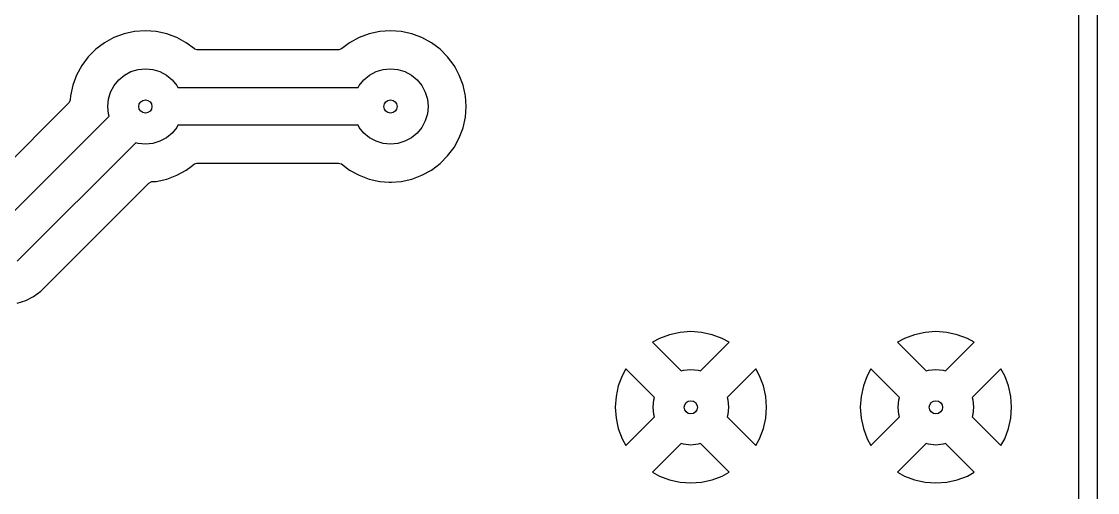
# Model space of a CAD drawing. Extents: x 50 to 210, y -150 to -70.
# Drawn here: x 181.46 to 210, y -104.48 to -92 of the extents above; entities that cross this region are included whole.
import ezdxf

# ---------------------------------------------------------------- set-up
doc = ezdxf.new("R2010")
doc.units = 0
doc.layers.add('BLACK', color=7, linetype='CONTINUOUS')

msp = doc.modelspace()

# ---------------------------------------------------------------- linework, layer by layer
at = {"layer": 'BLACK', "linetype": 'CONTINUOUS'}
for p, q in [((210, -150), (210, -70)), ((209.4995, -76.09731), (209.4995, -143.902689)), ((183.916833, -92.425635), (183.66569, -92.56277)), ((184.184962, -92.325628), (183.916833, -92.425635)), ((184.464566, -92.264804), (184.184962, -92.325628)), ((184.749999, -92.24439), (184.464566, -92.264804)), ((184.750001, -92.24439), (184.749999, -92.24439)), ((185.035433, -92.264804), (184.750001, -92.24439)), ((185.315037, -92.325628), (185.035433, -92.264804)), ((185.315043, -92.32563), (185.315037, -92.325628)), ((185.315046, -92.325631), (185.315043, -92.32563)), ((185.457624, -92.37881), (185.315046, -92.325631)), ((185.583167, -92.425635), (185.457624, -92.37881)), ((185.834309, -92.56277), (185.583166, -92.425635)), ((185.583166, -92.425635), (185.583167, -92.425635)), ((190.416833, -92.425635), (190.16569, -92.56277)), ((190.684962, -92.325628), (190.416833, -92.425635)), ((190.964566, -92.264804), (190.684962, -92.325628)), ((191.249999, -92.24439), (190.964566, -92.264804)), ((191.250001, -92.24439), (191.249999, -92.24439)), ((191.535433, -92.264804), (191.250001, -92.24439)), ((191.815037, -92.325628), (191.535433, -92.264804)), ((191.815043, -92.32563), (191.815037, -92.325628)), ((191.815046, -92.325631), (191.815043, -92.32563)), ((191.957624, -92.37881), (191.815046, -92.325631)), ((192.083167, -92.425635), (191.957624, -92.37881)), ((192.334309, -92.56277), (192.083166, -92.425635)), ((192.083166, -92.425635), (192.083167, -92.425635)), ((183.436594, -92.73427), (183.23427, -92.936594)), ((183.436612, -92.734254), (183.436594, -92.73427)), ((183.665682, -92.562775), (183.436612, -92.734254)), ((183.66569, -92.56277), (183.665682, -92.562775)), ((185.834317, -92.562775), (185.834309, -92.56277)), ((186.050713, -92.724767), (185.834317, -92.562775)), ((186.057984, -92.729815), (186.050713, -92.724767)), ((186.125023, -92.7495), (186.057984, -92.729815)), ((189.949287, -92.724767), (189.883823, -92.749184)), ((190.165682, -92.562775), (189.949287, -92.724767)), ((190.16569, -92.56277), (190.165682, -92.562775)), ((192.334317, -92.562775), (192.334309, -92.56277)), ((192.563387, -92.734254), (192.334317, -92.562775)), ((192.563405, -92.73427), (192.563387, -92.734254)), ((192.765729, -92.936594), (192.563405, -92.73427)), ((183.234254, -92.936612), (183.062775, -93.165682)), ((183.23427, -92.936594), (183.234254, -92.936612)), ((189.874977, -92.7495), (186.125023, -92.7495)), ((189.883823, -92.749184), (189.874977, -92.7495)), ((192.765745, -92.936612), (192.765729, -92.936594)), ((192.937224, -93.165682), (192.765745, -92.936612)), ((183.06277, -93.16569), (182.925635, -93.416833)), ((183.062775, -93.165682), (183.06277, -93.16569)), ((184.367317, -93.32612), (184.55491, -93.269215)), ((184.55491, -93.269215), (184.75, -93.25)), ((184.75, -93.25), (184.94509, -93.269215)), ((184.94509, -93.269215), (185.132683, -93.32612)), ((190.867317, -93.32612), (191.05491, -93.269215)), ((191.05491, -93.269215), (191.25, -93.25)), ((191.25, -93.25), (191.44509, -93.269215)), ((191.44509, -93.269215), (191.632683, -93.32612)), ((192.937229, -93.16569), (192.937224, -93.165682)), ((192.971967, -93.229309), (192.937229, -93.16569)), ((193.074367, -93.416839), (192.971967, -93.229309)), ((182.925635, -93.416833), (182.825628, -93.684962)), ((183.91853, -93.69443), (184.042893, -93.542893)), ((184.042893, -93.542893), (184.19443, -93.41853)), ((184.19443, -93.41853), (184.367317, -93.32612)), ((185.132683, -93.32612), (185.30557, -93.41853)), ((185.30557, -93.41853), (185.457107, -93.542893)), ((185.457107, -93.542893), (185.58147, -93.69443)), ((190.41853, -93.69443), (190.542893, -93.542893)), ((190.542893, -93.542893), (190.69443, -93.41853)), ((190.69443, -93.41853), (190.867317, -93.32612)), ((191.632683, -93.32612), (191.80557, -93.41853)), ((191.80557, -93.41853), (191.957107, -93.542893)), ((191.957107, -93.542893), (192.08147, -93.69443)), ((193.174369, -93.684954), (193.074367, -93.416839)), ((182.825628, -93.684962), (182.764805, -93.964563)), ((183.769215, -94.05491), (183.82612, -93.867317)), ((183.82612, -93.867317), (183.91853, -93.69443)), ((185.58147, -93.69443), (185.611173, -93.75)), ((185.611173, -93.75), (190.388827, -93.75)), ((190.388827, -93.75), (190.41853, -93.69443)), ((192.08147, -93.69443), (192.17388, -93.867317)), ((192.17388, -93.867317), (192.230785, -94.05491)), ((193.17437, -93.68496), (193.174369, -93.684954)), ((193.174371, -93.684962), (193.17437, -93.68496)), ((193.228583, -93.934174), (193.174371, -93.684962)), ((182.720653, -94.157318), (180.414792, -96.463181)), ((182.732239, -94.143948), (182.720653, -94.157318)), ((182.756656, -94.078484), (182.732239, -94.143948)), ((182.764804, -93.96457), (182.756656, -94.078484)), ((182.764805, -93.964563), (182.764804, -93.96457)), ((183.75, -94.25), (183.769215, -94.05491)), ((192.230785, -94.05491), (192.25, -94.25)), ((193.235196, -93.964572), (193.228583, -93.934174)), ((193.25561, -94.25), (193.235196, -93.964572)), ((183.769215, -94.44509), (183.75, -94.25)), ((183.787505, -94.505388), (183.769215, -94.44509)), ((192.230785, -94.44509), (192.17388, -94.632683)), ((192.25, -94.25), (192.230785, -94.44509)), ((193.235196, -94.535428), (193.25561, -94.25)), ((180.792894, -97.5), (183.787505, -94.505388)), ((192.17388, -94.632683), (192.08147, -94.80557)), ((193.174369, -94.815046), (193.235196, -94.535428)), ((185.457107, -94.957107), (185.30557, -95.08147)), ((185.58147, -94.80557), (185.457107, -94.957107)), ((185.611173, -94.75), (185.58147, -94.80557)), ((190.388827, -94.75), (185.611173, -94.75)), ((190.41853, -94.80557), (190.388827, -94.75)), ((190.542893, -94.957107), (190.41853, -94.80557)), ((190.69443, -95.08147), (190.542893, -94.957107)), ((191.957107, -94.957107), (191.80557, -95.08147)), ((192.08147, -94.80557), (191.957107, -94.957107)), ((193.074367, -95.083161), (193.174369, -94.815046)), ((184.494611, -95.212494), (181.353553, -98.353553)), ((184.55491, -95.230785), (184.494611, -95.212494)), ((184.75, -95.25), (184.55491, -95.230785)), ((184.94509, -95.230785), (184.75, -95.25)), ((185.132683, -95.17388), (184.94509, -95.230785)), ((185.30557, -95.08147), (185.132683, -95.17388)), ((190.867317, -95.17388), (190.69443, -95.08147)), ((191.05491, -95.230785), (190.867317, -95.17388)), ((191.25, -95.25), (191.05491, -95.230785)), ((191.44509, -95.230785), (191.25, -95.25)), ((191.632683, -95.17388), (191.44509, -95.230785)), ((191.80557, -95.08147), (191.632683, -95.17388)), ((192.937226, -95.334315), (193.074367, -95.083161)), ((192.563395, -95.765739), (192.765739, -95.563395)), ((192.765739, -95.563395), (192.937226, -95.334315)), ((185.834315, -95.937226), (185.964563, -95.839724)), ((185.964563, -95.839724), (186.050713, -95.775233)), ((186.050713, -95.775233), (186.116177, -95.750816)), ((186.116177, -95.750816), (186.125023, -95.7505)), ((186.125023, -95.7505), (189.874977, -95.7505)), ((189.874977, -95.7505), (189.942016, -95.770185)), ((189.942016, -95.770185), (189.949287, -95.775233)), ((189.949287, -95.775233), (190.165682, -95.937224)), ((192.334315, -95.937226), (192.563395, -95.765739)), ((185.315046, -96.174369), (185.583161, -96.074367)), ((185.583161, -96.074367), (185.834315, -95.937226)), ((190.165682, -95.937224), (190.16569, -95.937229)), ((190.16569, -95.937229), (190.416833, -96.074364)), ((190.416833, -96.074364), (190.416832, -96.074364)), ((190.416832, -96.074364), (190.416836, -96.074365)), ((190.416836, -96.074365), (190.416839, -96.074367)), ((190.416839, -96.074367), (190.684954, -96.174369)), ((191.815046, -96.174369), (192.083161, -96.074367)), ((192.083161, -96.074367), (192.334315, -95.937226)), ((181.97751, -99.144517), (184.842682, -96.279343)), ((184.842682, -96.279343), (184.904003, -96.24586)), ((184.904003, -96.24586), (184.921505, -96.243343)), ((184.921505, -96.243343), (185.035428, -96.235196)), ((185.035428, -96.235196), (185.315046, -96.174369)), ((190.684954, -96.174369), (190.68496, -96.17437)), ((190.68496, -96.17437), (190.684962, -96.174371)), ((190.684962, -96.174371), (190.964566, -96.235195)), ((190.964566, -96.235195), (190.964568, -96.235195)), ((190.964568, -96.235195), (190.964572, -96.235196)), ((190.964572, -96.235196), (191.21822, -96.253337)), ((191.21822, -96.253337), (191.249999, -96.25561)), ((191.249999, -96.25561), (191.25, -96.25561)), ((191.25, -96.25561), (191.250001, -96.25561)), ((191.250001, -96.25561), (191.278595, -96.253564)), ((191.278595, -96.253564), (191.535428, -96.235196)), ((191.535428, -96.235196), (191.535438, -96.235194)), ((191.535438, -96.235194), (191.815037, -96.174371)), ((191.815037, -96.17437), (191.815046, -96.174369)), ((191.815037, -96.174371), (191.815037, -96.17437)), ((181.575992, -99.390568), (181.786434, -99.283343)), ((181.786434, -99.283343), (181.97751, -99.144517)), ((181.351368, -99.463553), (181.575992, -99.390568)), ((198.382648, -100.399175), (198.199061, -100.49942)), ((198.382654, -100.399172), (198.382648, -100.399175)), ((198.650717, -100.29919), (198.382654, -100.399172)), ((198.93025, -100.238381), (198.650717, -100.29919)), ((199.215612, -100.217972), (198.93025, -100.238381)), ((199.215614, -100.217972), (199.215612, -100.217972)), ((199.500975, -100.238381), (199.215614, -100.217972)), ((199.780508, -100.29919), (199.500975, -100.238381)), ((200.048571, -100.399172), (199.780508, -100.29919)), ((200.232161, -100.49942), (200.04857, -100.399172)), ((200.04857, -100.399172), (200.048571, -100.399172)), ((204.882648, -100.399175), (204.699061, -100.49942)), ((204.882654, -100.399172), (204.882648, -100.399175)), ((205.150717, -100.29919), (204.882654, -100.399172)), ((205.43025, -100.238381), (205.150717, -100.29919)), ((205.715612, -100.217972), (205.43025, -100.238381)), ((205.715614, -100.217972), (205.715612, -100.217972)), ((206.000975, -100.238381), (205.715614, -100.217972)), ((206.280508, -100.29919), (206.000975, -100.238381)), ((206.548571, -100.399172), (206.280508, -100.29919)), ((206.732163, -100.499421), (206.54857, -100.399172)), ((206.54857, -100.399172), (206.548571, -100.399172)), ((198.199061, -100.49942), (198.199061, -100.499422)), ((198.199061, -100.499422), (198.960225, -101.260586)), ((199.471, -101.260586), (200.232163, -100.499422)), ((200.232163, -100.499421), (200.232161, -100.49942)), ((200.232163, -100.499422), (200.232163, -100.499421)), ((204.699061, -100.49942), (204.699061, -100.499422)), ((204.699061, -100.499422), (205.460225, -101.260586)), ((205.971, -101.260586), (206.732163, -100.499422)), ((206.732163, -100.499422), (206.732163, -100.499421)), ((197.491952, -101.206529), (197.391707, -101.390116)), ((197.491954, -101.206529), (197.491952, -101.206529)), ((198.253118, -101.967693), (197.491954, -101.206529)), ((198.960225, -101.260586), (199.020523, -101.242296)), ((199.020523, -101.242296), (199.215613, -101.223081)), ((199.215613, -101.223081), (199.410703, -101.242296)), ((199.410703, -101.242296), (199.471, -101.260586)), ((200.93927, -101.206529), (200.178106, -101.967692)), ((201.039521, -101.390123), (200.93927, -101.206529)), ((203.991952, -101.206529), (203.891707, -101.390116)), ((203.991954, -101.206529), (203.991952, -101.206529)), ((204.753118, -101.967693), (203.991954, -101.206529)), ((205.460225, -101.260586), (205.520523, -101.242296)), ((205.520523, -101.242296), (205.715613, -101.223081)), ((205.715613, -101.223081), (205.910703, -101.242296)), ((205.910703, -101.242296), (205.971, -101.260586)), ((207.43927, -101.206529), (206.678106, -101.967692)), ((207.539521, -101.390123), (207.43927, -101.206529)), ((197.391704, -101.390122), (197.291722, -101.658185)), ((197.391707, -101.390116), (197.391704, -101.390122)), ((201.139503, -101.658185), (201.039521, -101.390123)), ((203.891704, -101.390122), (203.791722, -101.658185)), ((203.891707, -101.390116), (203.891704, -101.390122)), ((207.639503, -101.658185), (207.539521, -101.390123)), ((197.291722, -101.658185), (197.230913, -101.937718)), ((201.200312, -101.937718), (201.139503, -101.658185)), ((203.791722, -101.658185), (203.730913, -101.937718)), ((207.700312, -101.937718), (207.639503, -101.658185)), ((197.230913, -101.937718), (197.210504, -102.223079)), ((198.215613, -102.223081), (198.234828, -102.027991)), ((198.234828, -102.027991), (198.253118, -101.967693)), ((200.178106, -101.967692), (200.196398, -102.027991)), ((200.196398, -102.027991), (200.215613, -102.223081)), ((201.220722, -102.223079), (201.200312, -101.937718)), ((203.730913, -101.937718), (203.710504, -102.223079)), ((204.715613, -102.223081), (204.734828, -102.027991)), ((204.734828, -102.027991), (204.753118, -101.967693)), ((206.678106, -101.967692), (206.696398, -102.027991)), ((206.696398, -102.027991), (206.715613, -102.223081)), ((207.720722, -102.223079), (207.700312, -101.937718)), ((197.210504, -102.223079), (197.210504, -102.223082)), ((197.210504, -102.223082), (197.230913, -102.508443)), ((198.234828, -102.418171), (198.215613, -102.223081)), ((198.253118, -102.478467), (198.234828, -102.418171)), ((200.196398, -102.418171), (200.178107, -102.478468)), ((200.215613, -102.223081), (200.196398, -102.418171)), ((201.200312, -102.508443), (201.220722, -102.223082)), ((201.220722, -102.223082), (201.220722, -102.223079)), ((203.710504, -102.223079), (203.710504, -102.223082)), ((203.710504, -102.223082), (203.730913, -102.508443)), ((204.734828, -102.418171), (204.715613, -102.223081)), ((204.753118, -102.478467), (204.734828, -102.418171)), ((206.696398, -102.418171), (206.678107, -102.478468)), ((206.715613, -102.223081), (206.696398, -102.418171)), ((207.700312, -102.508443), (207.720722, -102.223082)), ((207.720722, -102.223082), (207.720722, -102.223079)), ((197.230913, -102.508443), (197.291722, -102.787976)), ((197.491954, -103.239631), (198.253118, -102.478467)), ((200.178107, -102.478468), (200.93927, -103.239631)), ((201.139503, -102.787976), (201.200312, -102.508443)), ((203.730913, -102.508443), (203.791722, -102.787976)), ((203.991954, -103.239631), (204.753118, -102.478467)), ((206.678107, -102.478468), (207.43927, -103.239631)), ((207.639503, -102.787976), (207.700312, -102.508443)), ((197.291722, -102.787976), (197.391704, -103.056039)), ((201.039521, -103.056038), (201.139503, -102.787976)), ((203.791722, -102.787976), (203.891704, -103.056039)), ((207.539521, -103.056038), (207.639503, -102.787976)), ((197.391704, -103.056039), (197.491954, -103.239631)), ((198.960225, -103.185575), (198.199061, -103.946738)), ((199.020523, -103.203866), (198.960225, -103.185575)), ((199.215613, -103.223081), (199.020523, -103.203866)), ((199.410703, -103.203866), (199.215613, -103.223081)), ((199.471, -103.185575), (199.410703, -103.203866)), ((200.232163, -103.946738), (199.471, -103.185575)), ((200.93927, -103.239631), (200.939271, -103.239631)), ((200.939271, -103.239631), (201.039521, -103.056038)), ((203.891704, -103.056039), (203.991954, -103.239631)), ((205.460225, -103.185575), (204.699061, -103.946738)), ((205.520523, -103.203866), (205.460225, -103.185575)), ((205.715613, -103.223081), (205.520523, -103.203866)), ((205.910703, -103.203866), (205.715613, -103.223081)), ((205.971, -103.185575), (205.910703, -103.203866)), ((206.732163, -103.946738), (205.971, -103.185575)), ((207.43927, -103.239631), (207.439271, -103.239631)), ((207.439271, -103.239631), (207.539521, -103.056038)), ((198.199061, -103.946738), (198.199061, -103.946739)), ((198.199061, -103.946739), (198.382655, -104.046989)), ((198.382655, -104.046989), (198.382654, -104.046989)), ((198.382654, -104.046989), (198.650717, -104.146971)), ((198.650717, -104.146971), (198.93025, -104.20778)), ((199.500975, -104.20778), (199.780508, -104.146971)), ((199.780508, -104.146971), (200.04857, -104.046989)), ((200.04857, -104.046989), (200.232163, -103.946739)), ((200.232163, -103.946739), (200.232163, -103.946738)), ((204.699061, -103.946738), (204.699061, -103.946739)), ((204.699061, -103.946739), (204.882655, -104.046989)), ((204.882655, -104.046989), (204.882654, -104.046989)), ((204.882654, -104.046989), (205.150717, -104.146971)), ((205.150717, -104.146971), (205.43025, -104.20778)), ((206.000975, -104.20778), (206.280508, -104.146971)), ((206.280508, -104.146971), (206.54857, -104.046989)), ((206.54857, -104.046989), (206.732163, -103.946739)), ((206.732163, -103.946739), (206.732163, -103.946738)), ((198.93025, -104.20778), (199.215612, -104.22819)), ((199.215612, -104.22819), (199.215614, -104.22819)), ((199.215614, -104.22819), (199.500975, -104.20778)), ((205.43025, -104.20778), (205.715612, -104.22819)), ((205.715612, -104.22819), (205.715614, -104.22819)), ((205.715614, -104.22819), (206.000975, -104.20778))]:
    msp.add_line(p, q, dxfattribs=at)
at = {"layer": 'BLACK'}
for centre in [(184.75, -94.25), (184.75, -94.25), (191.25, -94.25), (191.25, -94.25), (199.215613, -102.223081), (199.215613, -102.223081), (205.715613, -102.223081), (205.715613, -102.223081)]:
    msp.add_circle(centre, 0.175, dxfattribs=at)

doc.saveas('drawing.dxf')
